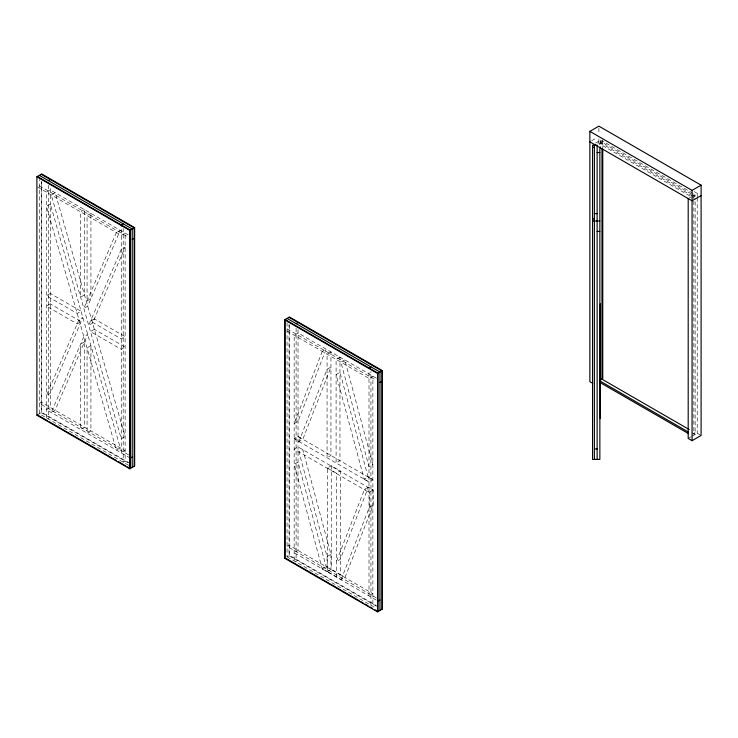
<?xml version="1.0" encoding="UTF-8"?>
<svg xmlns="http://www.w3.org/2000/svg" width="738" height="738" viewBox="0 0 738 738"><rect width="100%" height="100%" fill="white"/><g stroke="black" fill="none" stroke-linecap="round" stroke-linejoin="round"><path stroke-width="0.55" stroke-dasharray="3.69 2.77" d="M298.964 441.518L327.063 369.314L330.938 367.081L302.829 439.285L298.964 441.518L294.158 438.713L298.032 436.481L372.875 479.718L369 481.96L294.158 438.75L298.032 436.509L302.829 439.285M368.373 487.163L364.498 489.395L336.408 561.572L340.273 559.339L368.373 487.163L373.179 489.94L373.179 505.078L345.08 577.282L341.205 579.514L327.377 571.498L327.377 467.966L331.242 465.724L340.273 470.945L340.273 574.478L345.08 577.282M341.205 579.514L369.304 507.31L369.304 492.172L364.498 489.395M37.38 414.894L41.743 412.376L128.716 462.597M591.673 140.755L597.097 137.628M595.548 142.988L600.963 139.86M693.148 193.421L601.968 140.773L599.385 142.268L599.385 144.565M688.194 198.568L690.906 197.009M691.81 196.483L697.225 193.356L697.225 196.797M692.548 197.544L695.131 196.059L695.131 194.564M327.377 467.966L336.408 473.178L340.273 470.945M368.068 476.951L339.969 372.293L336.094 374.526L364.203 479.183L368.068 476.951L372.875 479.691M373.179 489.94L369 492.384L294.158 449.147L298.032 446.905L372.875 490.152M369.304 507.31L373.179 505.078M287.064 322.589L287.064 556.812L289.481 555.41L376.454 605.63M327.063 556.535L330.938 554.303L302.838 449.682L298.973 451.924L327.063 556.535L327.063 571.673L322.266 568.933L294.158 464.285L298.032 462.043L326.131 566.701L330.938 569.441L330.938 554.303M322.266 568.933L326.131 566.701M327.063 571.673L331.242 569.266L340.273 574.478L336.408 576.71L336.408 473.178M692.548 434.451L695.131 432.957L692.152 431.241M688.194 438.455L690.906 436.887M691.81 436.37L697.225 433.243L701.1 435.475M364.203 479.183L369 481.923M694.154 191.576L699.163 194.472M691.165 193.771L601.968 142.268L599.385 143.753L690.565 196.4M692.161 194.343L695.131 196.059M692.548 196.059L598.094 141.521L598.094 143.827M692.152 432.726L695.131 434.451L695.131 198.356M128.172 234.878L50.285 189.906L46.42 192.148L46.42 420.106M376.481 378.234L298.032 332.939L294.158 335.181L294.158 561.055M39.317 185.81L128.615 237.368M287.064 328.844L376.352 380.402M37.38 186.926L121.253 235.357L125.128 233.116L125.128 461.084L123.191 462.2L123.191 228.411M286.934 331.002L369 378.391L372.875 376.149L372.875 604.118L370.937 605.234L370.937 371.445M128.615 454.894L39.317 403.345L41.254 402.228L125.128 450.65L121.253 452.883L121.253 225.966M376.352 597.928L287.064 546.378L289.001 545.262L372.875 593.684L369 595.917L369 371.085M130.285 458.104L46.42 409.682L50.285 407.441L50.285 186.391M376.223 600.095L294.158 552.716L298.032 550.474L298.032 329.425M128.227 462.874L41.254 412.662L41.254 181.17M376.481 606.202L289.001 555.696L289.001 324.203M128.615 465.327L39.317 413.778L39.317 179.555M287.064 556.812L376.352 608.361M697.225 197.95L697.225 433.243M693.84 195.312L693.84 199.915M693.84 201.059L693.84 432.21M602.771 139.971L602.771 148.006M601.968 140.773L601.968 146.53M600.677 140.026L600.677 146.945M598.896 128.246L598.896 134.501M598.896 138.882L598.896 144.62M331.242 465.724L331.242 569.266M296.095 328.235L296.095 562.024M289.481 325.08L289.481 555.41M48.348 185.201L48.348 418.99M41.743 182.046L41.743 412.376M322.257 351.399L294.158 423.575L298.032 421.343L326.122 349.166L322.257 351.399M78.975 319.711L46.42 395.55L50.285 393.317L82.85 317.478L78.975 319.711M116.392 232.544L83.837 308.392L87.711 306.159L120.266 230.311L116.392 232.544M83.837 336.639L51.273 412.487L55.147 410.245L87.711 334.406L83.837 336.639M121.253 249.481L88.698 325.32L92.564 323.087L125.128 247.239L121.253 249.481M55.147 192.719L51.273 194.952L121.253 438.759L125.128 436.527L55.147 192.719M50.285 204.039L46.42 206.271L116.392 450.079L120.266 447.846L50.285 204.039M84.483 209.647L80.608 211.889L80.608 297.156L84.483 294.914L84.483 209.647M90.931 213.374L87.066 215.607L87.066 300.873L90.931 298.641L90.931 213.374M50.285 293.466L46.42 295.698L77.186 313.456L81.051 311.224L50.285 293.466M50.285 303.89L46.42 306.122L77.186 323.89L81.051 321.657L50.285 303.89M94.363 318.908L90.488 321.141L121.253 338.908L125.128 336.666L94.363 318.908M94.363 329.332L90.488 331.574L121.253 349.332L125.128 347.1L94.363 329.332M84.483 341.915L80.608 344.157L80.608 429.424L84.483 427.182L84.483 341.915M90.931 345.642L87.066 347.884L87.066 433.141L90.931 430.909L90.931 345.642M330.938 351.943L327.063 354.175L327.063 457.708L330.938 455.475L330.938 351.943M339.969 357.155L336.094 359.388L336.094 462.929L339.969 460.687L339.969 357.155M344.775 359.932L340.91 362.164L369 466.785L372.875 464.553L344.775 359.932"/><path stroke-width="1.11" d="M36.9 176.779L41.743 173.983L134.639 227.627L134.639 466.019L129.805 468.815L36.9 415.171L36.9 176.779L129.805 230.413L134.639 227.627M48.348 180.598L50.285 179.482M121.253 224.924L123.191 223.808M132.222 239.453L134.159 238.337M36.9 415.171L37.38 414.894L47.269 420.595M592.771 383.363L589.865 381.684L589.865 131.373L598.896 126.152L701.1 185.164L701.1 435.475L692.069 440.687L688.194 438.455L688.194 198.568M284.647 319.812L289.481 317.017L382.385 370.661L382.385 609.053L377.552 611.848L284.647 558.205L284.647 319.812L377.552 373.456L382.385 370.661M296.095 323.631L298.032 322.515M130.285 458.104L132.222 456.988M369 367.958L370.937 366.841M589.865 131.373L692.069 190.376L701.1 185.164M701.1 195.588L692.069 200.801L589.865 141.797M379.969 382.487L381.906 381.371M284.647 558.205L285.126 557.928L285.126 319.536L378.031 373.17L378.031 611.562M599.385 380.66L601.968 379.166L601.968 148.836M378.031 601.138L379.969 600.022M592.559 147.259L594.385 147.259M597.125 152.526L599.856 152.526M594.385 213.633L597.125 213.633M592.559 218.9L594.385 218.9M592.559 221.003L599.856 221.003M597.125 231.437L599.856 231.437M594.385 448.972L597.125 448.972M601.673 379L689.163 429.516M600.086 381.066L688.572 432.154M600.086 382.552L688.572 433.64M41.254 174.269L134.159 227.904L134.159 466.296M289.001 317.303L381.906 370.937L381.906 609.33M39.317 175.386L132.222 229.02L132.222 467.412M287.064 318.419L379.969 372.053L379.969 610.446M37.38 176.502L130.285 230.136L130.285 468.529M49.243 421.739L65.387 431.057M66.042 431.444L79.363 439.128M79.879 439.433L88.348 444.322M88.781 444.562L116.447 460.54M118.311 461.61L125.349 465.678M127.296 466.803L129.298 467.957M286.03 558.445L289.084 560.207M289.647 560.539L308.143 571.212M308.853 571.618L317.128 576.396M317.746 576.756L322.119 579.284M322.681 579.607L326.113 581.59M326.639 581.895L332.57 585.317M333.106 585.621L335.098 586.775M335.532 587.033L341.463 590.455M342.091 590.815L350.356 595.584M351.076 596L359.258 600.723M361.057 601.765L363.207 603.001M365.052 604.071L368.151 605.861M370.042 606.95L372.1 608.14M375.033 609.837L377.044 610.99M692.069 190.376L692.069 440.687M602.771 149.15L602.771 378.705M600.298 303.788L600.298 418.649M599.856 147.259L599.856 459.405L592.559 459.405L592.559 145.155L597.125 145.155L597.125 459.405M594.385 145.155L594.385 459.405M377.552 373.456L377.552 611.848M129.805 230.413L129.805 468.815"/></g></svg>
